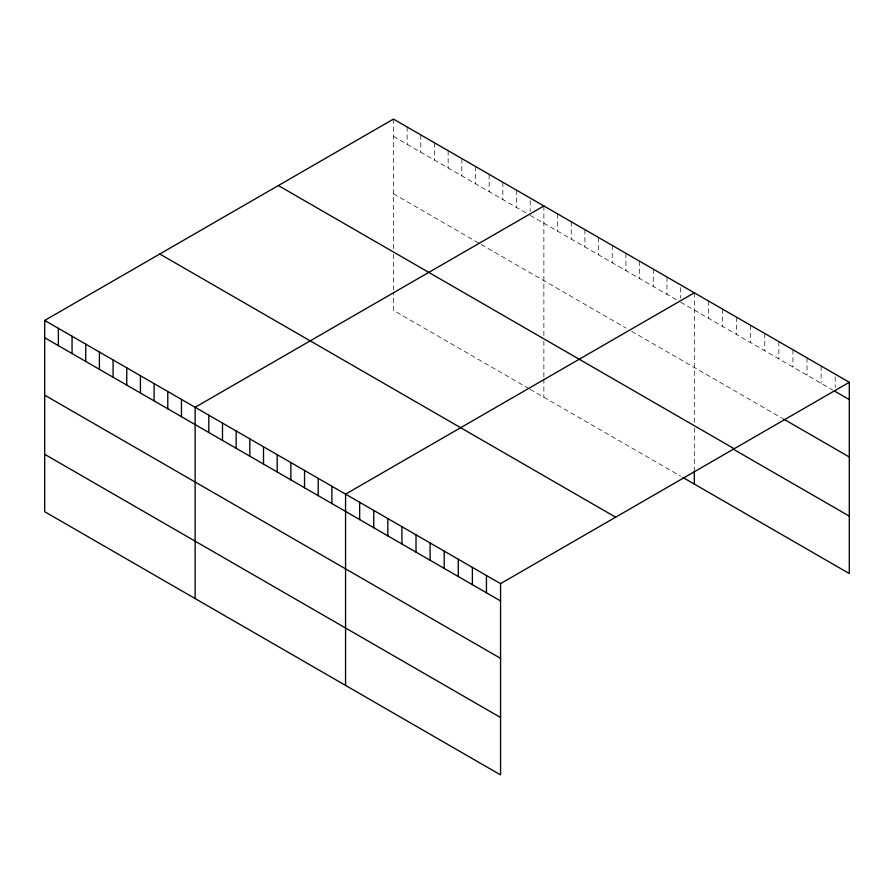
<?xml version="1.0" encoding="UTF-8"?>
<svg xmlns="http://www.w3.org/2000/svg" width="894" height="894" viewBox="0 0 894 894"><rect width="100%" height="100%" fill="white"/><g stroke="black" fill="none" stroke-linecap="round" stroke-linejoin="round"><path stroke-width="0.67" stroke-dasharray="4.47 3.35" d="M393.449 119.103L393.449 250.264M393.449 136.402L526.789 213.375M530.198 215.353L677.216 300.228M680.636 302.206L832.862 390.097M393.449 193.808L480.056 243.816M481.195 244.475L625.934 328.031M631.633 331.316L782.373 418.347M529.058 388.666L393.449 310.363L393.449 292.103M530.198 389.326L680.636 476.178M835.208 376.81L835.208 387.46M821.117 366.015L821.117 383.314M807.025 357.879L807.025 375.178M792.944 349.744L792.944 367.043M778.853 341.609L778.853 358.907M764.761 333.473L764.761 350.772M750.669 325.338L750.669 342.637M736.578 317.202L736.578 334.501M722.486 309.067L722.486 326.366M708.394 300.943L708.394 318.23M694.314 292.807L694.314 423.968M694.314 427.969L694.314 469.719M680.636 287.566L680.636 298.216M666.958 277.017L666.958 294.305M653.279 269.116L653.279 286.415M639.612 261.216L639.612 278.515M625.934 253.326L625.934 270.625M612.256 245.425L612.256 262.724M598.578 237.536L598.578 254.835M584.911 229.635L584.911 246.934M571.232 221.746L571.232 239.044M557.554 213.845L557.554 231.144M543.876 205.955L543.876 335.775M543.876 341.117L543.876 377.648M543.876 378.955L543.876 397.215M530.198 200.714L530.198 211.364M516.531 190.165L516.531 207.453M502.853 182.264L502.853 199.563M489.174 174.375L489.174 191.662M475.496 166.474L475.496 183.773M461.829 158.573L461.829 175.872M448.151 150.684L448.151 167.983M434.473 142.783L434.473 160.082M420.795 134.893L420.795 152.192M407.128 126.993L407.128 144.292M393.449 254.265L393.449 290.796"/><path stroke-width="1.34" d="M44.7 320.443L500.551 583.637L500.551 774.897L44.7 511.714L44.7 320.443L393.449 119.103L849.3 382.286L849.3 573.557L682.915 477.485M543.876 205.955L195.127 407.295L195.127 598.567M694.314 292.807L345.565 494.147L345.565 685.419M500.551 583.637L849.3 382.286M835.208 391.449L849.3 399.584M783.546 419.029L849.3 456.99M278.358 185.55L734.209 448.732M733.058 449.034L849.3 516.14M159.791 254.008L615.642 517.19M44.7 337.742L500.551 600.924M44.7 395.159L500.551 658.342M44.7 454.308L500.551 717.491M694.314 471.026L694.314 484.067M486.459 575.501L486.459 592.8M472.378 567.366L472.378 584.665M458.287 559.231L458.287 576.529M444.195 551.095L444.195 568.394M430.103 542.96L430.103 560.259M416.012 534.824L416.012 552.123M401.92 526.689L401.92 543.988M387.828 518.554L387.828 535.852M373.748 510.418L373.748 527.717M359.656 502.283L359.656 519.582M331.886 486.258L331.886 503.557M318.208 478.357L318.208 495.656M304.541 470.467L304.541 487.755M290.863 462.567L290.863 479.866M277.185 454.677L277.185 471.965M263.507 446.776L263.507 464.075M249.828 438.887L249.828 456.175M236.161 430.986L236.161 448.285M222.483 423.086L222.483 440.384M208.805 415.196L208.805 432.495M181.46 399.406L181.46 416.705M167.781 391.505L167.781 408.804M154.103 383.615L154.103 400.914M140.425 375.715L140.425 393.014M126.758 367.825L126.758 385.113M113.08 359.924L113.08 377.223M99.402 352.035L99.402 369.323M85.723 344.134L85.723 361.433M72.056 336.245L72.056 353.532M58.378 328.344L58.378 345.643"/></g></svg>
